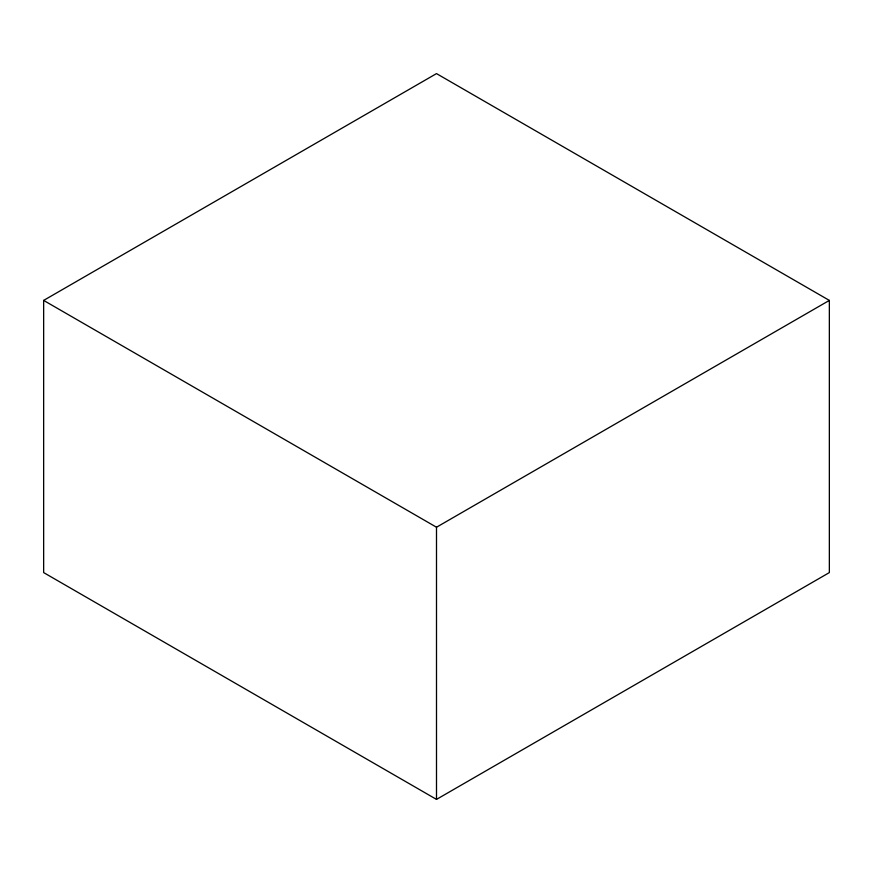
<?xml version="1.0" encoding="UTF-8"?>
<svg xmlns="http://www.w3.org/2000/svg" width="873" height="873" viewBox="0 0 873 873"><rect width="100%" height="100%" fill="white"/><g stroke="black" fill="none" stroke-linecap="round" stroke-linejoin="round"><path stroke-width="1.31" d="M43.65 300.41L436.5 73.605L829.35 300.41L829.35 572.59L436.5 799.395L43.65 572.59L43.65 300.41L436.5 527.227L829.35 300.41M436.5 527.227L436.5 799.395"/></g></svg>
